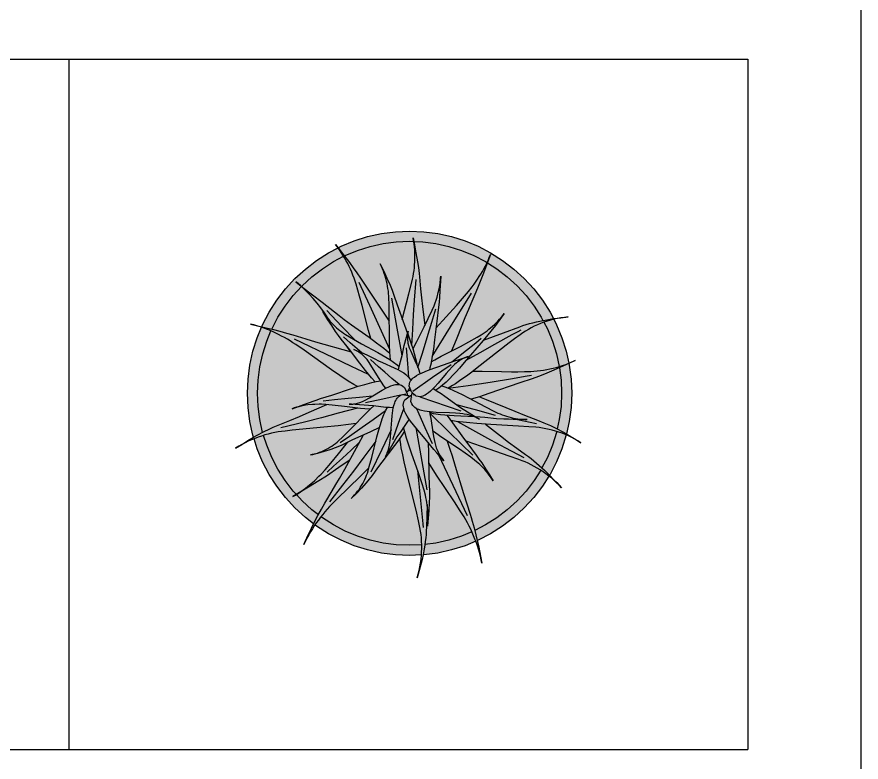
# Model space of a CAD drawing. Header units: millimetres. Extents: x 488786 to 747986, y 25193 to 95000.
# Drawn here: x 581671 to 585400, y 85896 to 89187 of the extents above; entities that cross this region are included whole.
import ezdxf

# ---------------------------------------------------------------- set-up
doc = ezdxf.new("R2010")
doc.units = ezdxf.units.MM
for name, color, linetype in [('10. ETC', 251, 'Continuous'), ('25. 255', 255, 'Continuous'), ('6. FUR1', 181, 'Continuous'), ('8. FUR-L', 74, 'Continuous')]:
    doc.layers.add(name, color=color, linetype=linetype)
doc.layers.add('7. FUR2', color=241, linetype='Continuous', lineweight=5)

# ---------------------------------------------------------------- blocks, each defined once
blk = doc.blocks.new('YUHIHA_Accessory_Plant_Radial_C_Plan')
at = {"layer": '25. 255'}
blk.add_hatch(color=256, dxfattribs=at).paths.add_polyline_path([(-431.1, -564.6), (-439.7, -577.7), (-439.7, -577.7), (-447.9, -591), (-447.9, -591.1), (-455.8, -604.6), (-455.9, -604.6), (-463.4, -618.5), (-463.4, -618.5), (-470.6, -632.5), (-470.6, -632.5), (-477.5, -646.8), (-477.5, -646.8), (-477.5, -646.8), (-470.8, -632.4), (-464.1, -618.1), (-457.4, -603.8), (-450.6, -589.6), (-443.7, -575.5), (-436.7, -561.4), (-434, -556), (-470.6, -527.9), (-516.7, -485.7), (-558.9, -439.6), (-596.9, -390.1), (-630.5, -337.4), (-659.4, -281.9), (-683.3, -224.2), (-697.2, -179.9), (-708.5, -184.6), (-708.5, -184.6), (-722.8, -191.1), (-722.8, -191.1), (-736.9, -198.1), (-737, -198.1), (-750.9, -205.5), (-751, -205.6), (-764.8, -213.5), (-764.8, -213.6), (-778.4, -222.1), (-778.4, -222.1), (-778.4, -222.1), (-764.9, -213.3), (-751.4, -204.8), (-751.4, -204.8), (-737.9, -196.4), (-737.9, -196.4), (-724.3, -188.2), (-724.3, -188.2), (-710.7, -180.2), (-710.7, -180.2), (-699.2, -173.7), (-702.1, -164.6), (-715.6, -103.6), (-723.8, -41.6), (-726.5, 20.8), (-723.8, 83.2), (-715.6, 145.2), (-702.1, 206.2), (-683.3, 265.8), (-664.1, 312), (-670.1, 314), (-670.1, 314.1), (-684.3, 318.5), (-684.3, 318.5), (-698.6, 322.5), (-698.6, 322.5), (-713.1, 326.1), (-713.1, 326.1), (-713.1, 326.1), (-698.6, 322.7), (-684.1, 319.4), (-669.6, 315.9), (-663.1, 314.4), (-659.4, 323.5), (-630.5, 378.9), (-596.9, 431.6), (-558.9, 481.2), (-516.7, 527.2), (-470.6, 569.5), (-421, 607.5), (-368.3, 641.1), (-326.2, 663), (-328.3, 665.9), (-328.3, 665.9), (-337.1, 677.4), (-337.1, 677.4), (-337.1, 677.4), (-328.1, 666.1), (-325.9, 663.2), (-312.9, 669.9), (-255.2, 693.8), (-195.6, 712.6), (-134.6, 726.1), (-72.6, 734.3), (-10.2, 737), (52.2, 734.3), (114.2, 726.1), (175.2, 712.6), (234.8, 693.8), (292.5, 669.9), (347.9, 641.1), (400.6, 607.5), (450.2, 569.5), (496.3, 527.2), (538.5, 481.2), (576.5, 431.6), (610.1, 378.9), (625, 350.3), (626.5, 350.5), (626.5, 350.5), (642.2, 352.6), (642.2, 352.6), (658.1, 354.5), (658.1, 354.5), (674.2, 356.2), (674.2, 356.2), (690.5, 357.7), (690.5, 357.7), (690.5, 357.7), (674.3, 355.9), (674.3, 355.9), (658.3, 353.6), (658.2, 353.6), (642.5, 350.8), (642.5, 350.8), (627, 347.4), (627, 347.4), (626.5, 347.3), (638.9, 323.5), (662.9, 265.8), (681.6, 206.2), (693.3, 153.5), (693.4, 153.5), (693.4, 153.5), (707.1, 159.3), (707.1, 159.3), (720.6, 165.5), (720.6, 165.5), (720.6, 165.5), (707.2, 159.1), (693.8, 152.7), (693.5, 152.6), (695.2, 145.2), (703.3, 83.2), (706, 20.8), (703.3, -41.6), (695.2, -103.6), (682.9, -158.8), (693.6, -164.8), (693.6, -164.8), (707, -172.7), (707, -172.7), (720.3, -180.8), (720.3, -180.8), (733.7, -189), (747, -197.4), (747, -197.4), (747, -197.4), (733.5, -189.2), (733.5, -189.2), (719.9, -181.6), (719.9, -181.6), (706, -174.4), (706, -174.4), (692, -167.8), (692, -167.8), (681.9, -163.4), (681.6, -164.6), (662.9, -224.2), (638.9, -281.9), (610.1, -337.4), (608, -340.6), (618.2, -351.1), (618.2, -351.1), (628.9, -362.3), (628.9, -362.3), (639.6, -373.8), (639.6, -373.8), (650.1, -385.4), (650.1, -385.4), (660.6, -397.2), (660.6, -397.2), (660.6, -397.2), (650, -385.6), (649.9, -385.5), (638.9, -374.4), (638.9, -374.4), (627.6, -363.7), (627.6, -363.6), (616, -353.4), (616, -353.4), (605.4, -344.7), (576.5, -390.1), (538.5, -439.6), (496.3, -485.7), (450.2, -527.9), (400.6, -566), (347.9, -599.5), (292.5, -628.4), (289.1, -629.8), (290.5, -635.8), (293.9, -651.3), (297.1, -667), (300.3, -682.6), (303.3, -698.4), (306.3, -714.2), (309.2, -730.1), (309.2, -730.1), (309.2, -730.1), (306.1, -714.2), (306.1, -714.2), (302.5, -698.6), (302.5, -698.5), (298.6, -683), (298.5, -683), (294.2, -667.7), (294.2, -667.7), (289.4, -652.5), (289.4, -652.5), (284.3, -637.6), (284.2, -637.6), (282.4, -632.6), (234.8, -652.3), (175.2, -671.1), (114.2, -684.6), (52.2, -692.8), (49.2, -692.9), (48.2, -697.7), (48.2, -697.7), (44.7, -713.6), (44.7, -713.6), (40.9, -729.5), (40.9, -729.5), (36.8, -745.4), (36.8, -745.4), (32.5, -761.4), (32.5, -761.4), (27.8, -777.5), (27.8, -777.5), (22.9, -793.6), (22.9, -793.6), (22.9, -793.6), (27.6, -777.5), (27.6, -777.4), (31.7, -761.2), (31.7, -761.2), (35.1, -745.1), (35.2, -745), (38, -728.9), (38, -728.9), (40.3, -712.8), (40.3, -712.8), (42, -696.8), (42, -696.8), (42.3, -693.2), (-10.2, -695.5), (-72.6, -692.8), (-134.6, -684.6), (-195.6, -671.1), (-255.2, -652.3), (-312.9, -628.4), (-368.3, -599.5), (-421, -566), (-428.3, -560.4), (-431.1, -564.6)])
at = {"layer": '6. FUR1'}
blk.add_lwpolyline([(-431.1, -564.6), (-439.7, -577.7), (-447.9, -591), (-455.9, -604.6), (-463.4, -618.5), (-470.6, -632.5), (-477.5, -646.8), (-457.4, -603.8), (-443.7, -575.5), (-434, -556), (-470.6, -527.9), (-516.7, -485.7), (-558.9, -439.6), (-596.9, -390.1), (-630.5, -337.4), (-659.4, -281.9), (-683.3, -224.2), (-697.2, -179.9), (-708.5, -184.6), (-722.8, -191.1), (-737, -198.1), (-751, -205.6), (-764.8, -213.5), (-778.4, -222.1), (-751.4, -204.8), (-737.9, -196.4), (-724.3, -188.2), (-699.2, -173.7), (-702.1, -164.6), (-715.6, -103.6), (-723.8, -41.6), (-726.5, 20.8), (-723.8, 83.2), (-715.6, 145.2), (-702.1, 206.2), (-683.3, 265.8), (-664.1, 312), (-684.3, 318.5), (-698.6, 322.5), (-713.1, 326.1), (-663.1, 314.4), (-659.4, 323.5), (-630.5, 378.9), (-596.9, 431.6), (-558.9, 481.2), (-516.7, 527.2), (-470.6, 569.5), (-421, 607.5), (-368.3, 641.1), (-326.2, 663), (-337.1, 677.4), (-325.9, 663.2), (-312.9, 669.9), (-255.2, 693.8), (-195.6, 712.6), (-134.6, 726.1), (-72.6, 734.3), (-10.2, 737), (52.2, 734.3), (114.2, 726.1), (175.2, 712.6), (234.8, 693.8), (292.5, 669.9), (347.9, 641.1), (400.6, 607.5), (450.2, 569.5), (496.3, 527.2), (538.5, 481.2), (576.5, 431.6), (610.1, 378.9), (625, 350.3), (658.1, 354.5), (690.5, 357.7), (674.3, 355.9), (658.2, 353.6), (642.5, 350.8), (626.5, 347.3), (638.9, 323.5), (662.9, 265.8), (681.6, 206.2), (693.3, 153.5), (707.1, 159.3), (720.6, 165.5), (693.5, 152.6), (695.2, 145.2), (703.3, 83.2), (706, 20.8), (703.3, -41.6), (695.2, -103.6), (682.9, -158.8), (707, -172.7), (720.3, -180.8), (747, -197.4), (733.5, -189.2), (719.9, -181.6), (706, -174.4), (692, -167.8), (681.9, -163.4), (662.9, -224.2), (638.9, -281.9), (610.1, -337.4), (608, -340.6), (628.9, -362.3), (639.6, -373.8), (660.6, -397.2), (650, -385.6), (638.9, -374.4), (627.6, -363.6), (616, -353.4), (605.4, -344.7), (576.5, -390.1), (538.5, -439.6), (496.3, -485.7), (450.2, -527.9), (400.6, -566), (347.9, -599.5), (292.5, -628.4), (289.1, -629.8), (293.9, -651.3), (300.3, -682.6), (309.2, -730.1), (306.1, -714.2), (302.5, -698.6), (298.5, -683), (294.2, -667.7), (289.4, -652.5), (282.4, -632.6), (234.8, -652.3), (175.2, -671.1), (114.2, -684.6), (52.2, -692.8), (49.2, -692.9), (44.7, -713.6), (36.8, -745.4), (32.5, -761.4), (22.9, -793.6), (27.6, -777.4), (31.7, -761.2), (35.2, -745), (38, -728.9), (40.3, -712.8), (42.3, -693.2), (-10.2, -695.5), (-72.6, -692.8), (-134.6, -684.6), (-195.6, -671.1), (-255.2, -652.3), (-312.9, -628.4), (-368.3, -599.5), (-421, -566), (-428.3, -560.4)], close=True, dxfattribs=at)
at = {"layer": '8. FUR-L'}
for points in [[(-297.9, 627.3), (-294, 629.4), (-239.9, 651.8), (-184, 669.4), (-126.8, 682.1), (-68.7, 689.7), (-10.2, 692.3), (7.8, 691.5)], [(-42.3, 347.2), (-12.9, 460), (-0.1, 511.5), (2.8, 524), (5.4, 536.7), (7.6, 549.4), (9.5, 562.2), (11, 575.1), (12.2, 588.1), (13, 601.1), (13.4, 614.2), (13.5, 627.3), (13.1, 640.4), (12.3, 653.6), (11.2, 666.8), (9.6, 680), (7.5, 693.2), (5.1, 706.4), (13.1, 667.1), (18.1, 641), (24.8, 601.7), (28.7, 575.4), (32.1, 548.9), (33.5, 535.6), (38.3, 482.4), (42.4, 442.9), (47, 403.4), (57.2, 320.3)], [(8.2, 691.5), (48.3, 689.7), (106.4, 682.1), (163.6, 669.4), (219.4, 651.8), (273.6, 629.4), (325.5, 602.3), (332, 598.2)], [(-181.3, 262.2), (-191.1, 298.1), (-219.9, 407.9), (-231, 448.9), (-238.7, 476.2), (-246.6, 503), (-250.9, 516.2), (-255.5, 529.3), (-260.5, 542.4), (-265.7, 555.3), (-271.3, 568.1), (-277.3, 580.9), (-283.5, 593.5), (-290.1, 605.9), (-297.1, 618.3), (-304.4, 630.4), (-312, 642.5), (-320, 654.3), (-326.2, 663)], [(-325.8, 663.1), (-301.7, 632.2), (-275.9, 598.2), (-259.1, 575.3), (-242.5, 552), (-226.4, 528.4), (-195.2, 480.6), (-171.6, 445.3), (-99.8, 339.8)], [(-487.3, 493.1), (-485, 495.6), (-441.8, 535.2), (-395.4, 570.8), (-346, 602.3), (-301.4, 625.5)], [(106.2, 307.9), (196.6, 408.6), (223.8, 439.4), (250.3, 470.4), (267, 491.4), (275.1, 502.2), (290.5, 524.4), (297.8, 535.8), (304.9, 547.3), (311.8, 559), (318.3, 570.9), (324.6, 583), (330.6, 595.2), (336.3, 607.6), (341.7, 620.2), (346.8, 633), (312.9, 543.4), (292.8, 492.4), (282.2, 467), (260.5, 416.4), (250, 391.2), (234.5, 353.2), (198.8, 264.1), (188.4, 238.8), (175.1, 207.6)], [(333.4, 597.3), (374.9, 570.8), (421.4, 535.2), (464.6, 495.6), (504.2, 452.4), (539.8, 405.9), (571.3, 356.5), (578.6, 342.4)], [(-94.6, 167), (-96.4, 187.7), (-97.2, 199), (-98.7, 233.2), (-99.5, 278.9), (-99.9, 370.6), (-100.5, 416.2), (-101.1, 438.7), (-101.8, 449.8), (-102.8, 460.9), (-104, 472.1), (-105.6, 483.1), (-107.5, 494.2), (-109.8, 505.2), (-112.3, 516.2), (-115.2, 527.2), (-118.5, 538.1), (-122, 549), (-126, 559.8), (-130.3, 570.5), (-134.9, 581.1), (-139.9, 591.6), (-124.6, 560.4), (-110, 529.1), (-96.4, 497.5), (-87.8, 476.2), (-79.8, 454.5), (-65, 411), (-53.8, 378.7), (-19.1, 284.2)], [(-0.5, 231.5), (3.5, 301.8), (7.7, 366.9), (12.1, 432), (18.8, 523.1)], [(4.9, 215.1), (21.2, 248.7), (53.8, 313.4), (72.2, 350.6), (89.8, 388.1), (97.8, 406.8), (101.5, 416.3), (108.3, 435.6), (111.4, 445.4), (116.8, 465.4), (119.1, 475.5), (122.9, 496), (124.5, 506.4), (126.7, 527.4), (127.3, 537.9), (124.1, 474.8), (121.8, 443.5), (120, 422.6), (117.7, 401.7), (109.9, 339.6), (100.3, 256.7), (94.9, 215.4), (90.3, 184.5), (84.6, 153.9), (80, 133.8), (77.5, 124.5)], [(-619.2, 303.7), (-591.7, 356.5), (-560.3, 405.9), (-524.6, 452.4), (-488.2, 492.1)], [(-360.8, 338), (-386.3, 375.6), (-402.1, 397.3), (-418.7, 418.4), (-435.9, 438.9), (-454, 458.7), (-472.9, 477.8), (-492.6, 496.1), (-502.7, 504.9), (-513.1, 513.4), (-481.4, 488.5), (-395.9, 422.4), (-342.3, 380.1), (-320.8, 363.5), (-299.1, 347.2), (-266.3, 323.1), (-189.2, 267.9), (-156.5, 244.1), (-124.5, 219.8), (-114, 211.5), (-97.1, 197.4)], [(-98, 214.4), (-186, 408), (-232.5, 509.7)], [(90.1, 183.4), (170.7, 313.4), (263.6, 462.3)], [(-42.8, 188.2), (-65, 308.1), (-88.5, 441.1)], [(-162.2, 71.1), (-178.9, 89.6), (-192.1, 105.2), (-205.1, 121.2), (-230.3, 153.7), (-280.1, 219.3), (-311.9, 259.9), (-324.6, 276.5), (-336.8, 293.5), (-354.2, 319.3), (-370.9, 345.7), (-392.7, 381.8), (-387.1, 372.7), (-381.2, 364), (-375.1, 355.5), (-368.6, 347.3), (-362, 339.4), (-355.1, 331.7), (-348, 324.3), (-340.7, 317.2), (-333.2, 310.4), (-325.5, 303.8), (-317.7, 297.5), (-309.7, 291.5), (-301.5, 285.8), (-293.2, 280.4), (-276, 270), (-258.3, 259.7), (-222.6, 239.6), (-150.7, 200.2), (-132.9, 190.2), (-115.3, 179.9), (-98.1, 169.3), (-81.3, 158.2), (-65, 146.4), (-56, 139.1)], [(-250.2, 255), (-310.6, 317.8), (-375, 386.3)], [(26.6, 134), (46.7, 198), (67.7, 266.6), (88.1, 335.3), (105.2, 394.3)], [(85.7, 159.8), (102, 169.1), (129.7, 184.1), (214.2, 227.7), (251.7, 247.6), (288.7, 268.3), (306.5, 279.1), (315.2, 284.8), (332.2, 297), (340.6, 303.5), (356.8, 317.1), (364.7, 324.4), (379.9, 339.4), (387.2, 347.4), (394.4, 355.6), (401.3, 363.9), (407.9, 372.6), (368.9, 320.5), (349.1, 295.1), (335.6, 278.3), (314.7, 253.5), (286.5, 221.3), (230.8, 156.2), (209.7, 132), (195.4, 116), (180.8, 100.3), (166, 85), (150.8, 70.2), (135, 56), (126.9, 49.2), (118.6, 42.7), (106.5, 34.1)], [(626.5, 347.3), (611.8, 343.6), (597, 339.2), (582.4, 334.3), (568.1, 328.9), (554.2, 323.1), (540.6, 316.8), (527.4, 310.1), (514.5, 302.9), (501.9, 295.3), (489.8, 287.3), (477.9, 278.9), (453.9, 261.2), (430, 243.2), (382.6, 206.6), (288.5, 132.7), (264.9, 114.6), (241, 96.8), (216.9, 79.5), (192.5, 62.9), (180.1, 54.9), (160.2, 43.1)], [(316.7, 255.9), (405.4, 288.2), (476.1, 314.5), (490.6, 319.5), (505.3, 324.2), (520, 328.5), (534.9, 332.5), (549.8, 336.2), (564.9, 339.6), (595.4, 345.6), (624.9, 350.3)], [(-240.7, 50.1), (-255.8, 59.1), (-280.8, 74.8), (-318, 99.5), (-354.7, 124.9), (-476.4, 210.8), (-513.1, 235.9), (-525.2, 244), (-537.5, 251.8), (-550, 259.4), (-562.6, 266.6), (-575.5, 273.6), (-588.5, 280.4), (-601.6, 286.8), (-615, 292.9), (-628.5, 298.7), (-642.2, 304.1), (-664.1, 312)], [(-663.1, 314.4), (-611.9, 301.9), (-583.2, 294.4), (-554.4, 286.6), (-525.7, 278.3), (-468.6, 260.7), (-425.9, 248.2), (-268.4, 204)], [(239.6, 166.3), (301, 201), (365.7, 237.1), (443.7, 279.9), (469.8, 294.1), (482.9, 300.9)], [(582.8, 334.4), (598.4, 304.6), (620.8, 250.4), (638.4, 194.6), (650.8, 138.6)], [(-659.1, -152), (-671.5, -95.8), (-679.1, -37.8), (-681.7, 20.8), (-679.1, 79.3), (-671.5, 137.4), (-658.8, 194.6), (-641.2, 250.4), (-622.3, 296)], [(-221.8, 199.8), (-272.4, 243.6), (-302.6, 270.1)], [(-59.8, 124.4), (-55.9, 139.3), (-45.7, 176.7), (-41.6, 192.8), (-38, 208.9), (-33.4, 231.2), (-30.8, 242.1), (-26.6, 258.1), (-16.1, 294.8), (-17.4, 289.4), (-19.1, 278.7), (-19.6, 273.3), (-19.9, 262.7), (-19.6, 257.3), (-18.4, 246.9), (-17.4, 241.7), (-14.9, 231.6), (-11.5, 221.7), (-5.3, 206.7), (17.5, 155.4), (24.2, 139.9), (30.3, 124.3), (33.9, 113.8), (35.9, 107.3)], [(-18.6, 282.8), (-3.2, 239.5), (4, 218), (10.6, 196.4), (16.6, 174.7), (19.2, 163.8), (21.6, 152.8), (23.8, 140.8)], [(176.6, 159.8), (241.2, 210.7), (281.9, 243.6), (306.2, 263.6)], [(-191.1, 104), (-266.8, 139.3), (-346.4, 176.8), (-518.2, 259)], [(-271.6, 204.9), (-290.9, 233.4)], [(-114.7, 42.8), (-123.3, 54.2), (-134.1, 69.7), (-147.7, 91.1), (-180.9, 145), (-191, 160.5), (-198.1, 170), (-206, 179), (-210.2, 183.3), (-219.2, 191.3), (-224, 195.1), (-234.1, 202.1), (-239.4, 205.2), (-250.6, 210.9), (-256.4, 213.3), (-215.7, 197.3), (-192.6, 187.2), (-181.1, 181.7), (-164, 172.9), (-147.2, 164.6), (-130.1, 156.7), (-78.7, 133.7), (-62, 125.6), (-51.2, 119.9), (-40.8, 113.7), (-35.8, 110.5), (-26.2, 103.4), (-21.7, 99.5), (-17.4, 95.3), (-13.4, 90.8), (-9.9, 85.8), (-6.8, 80.2), (-5.2, 75.9)], [(-13.6, 90.9), (-17.8, 152.7), (-23.7, 220.8)], [(-56.8, 59.4), (-88.1, 86), (-120, 113.5), (-147.2, 137.4), (-183.2, 169.6)], [(693.5, 152.6), (653.6, 134.2), (626.8, 122.4), (586.4, 105.6), (559.1, 95.1), (531.5, 85.2), (476.7, 66.7), (340, 19.1), (298.8, 5.4), (262.6, -5.7)], [(269.7, 118.3), (310.3, 117.8), (396.4, 116.3), (439.5, 115.9), (468.2, 116), (496.9, 116.3), (525.3, 117.2), (539.4, 118), (553.5, 119.3), (567.5, 120.9), (581.6, 122.9), (595.7, 125.3), (609.8, 128.1), (623.9, 131.3), (637.9, 134.9), (651.8, 138.9), (665.8, 143.3), (679.6, 148.2), (693.3, 153.5)], [(3.8, 30.6), (90.9, 91.2), (173.8, 147.8)], [(651.6, 133.3), (658.7, 79.3), (661.3, 20.8)], [(-184.6, -50.1), (-207.2, -48), (-227.4, -45.8), (-298.3, -37.2), (-338.9, -32.6), (-379.5, -29), (-399.4, -27.9), (-409.4, -27.8), (-429.4, -28.2), (-439.5, -28.8), (-459.6, -30.9), (-469.7, -32.4), (-489.7, -36.1), (-499.7, -38.5), (-509.7, -41.2), (-519.5, -44.1), (-529.4, -47.5), (-461.6, -22.8), (-422.7, -9.2), (-403.1, -2.7), (-353.9, 12.8), (-266, 41.9), (-236.6, 51.4), (-207.1, 60.1), (-187.3, 65.4), (-177.4, 67.8), (-157.5, 72.1), (-137.7, 75.3)], [(160.5, 43), (248.1, 55.5), (346.3, 70.5), (444.4, 86.5), (500.4, 96.2), (528.4, 101.2)], [(-81.9, -43.3), (-98.5, -42.7), (-114.8, -41.4), (-169.4, -35), (-191.1, -32.9), (-250.7, -28.7), (-266.6, -27.9), (-277.3, -27.8), (-271.9, -27.6), (-261.4, -26.8), (-256.1, -26), (-245.8, -24), (-240.7, -22.8), (-230.6, -19.8), (-225.6, -18), (-215.9, -14.1), (-206.4, -9.6), (-187.5, 0.6), (-173.2, 8.7), (-130.8, 33.9), (-111.8, 44.3), (-102.2, 48.9), (-92.5, 53), (-82.6, 56.4), (-77.6, 57.8), (-72.6, 58.8), (-67.4, 59.5), (-62.2, 59.7), (-56.8, 59.4), (-51.2, 58.4), (-45.5, 56.3), (-39.4, 52.6), (-32.6, 46), (-21.1, 18.4)], [(-9, 46), (-18.9, 27.9)], [(-10.9, 37.2), (-11.1, 42.2)], [(93.9, 41.3), (101.2, 37.2), (112.3, 30.5), (128.7, 19.7), (144.9, 8.3), (188, -22.8), (215.2, -41.4), (264.8, -73.6), (281.3, -83.7), (298, -93.3), (286.5, -87.6), (280.6, -85.1), (268.6, -80.5), (262.5, -78.5), (250.2, -75.1), (244, -73.6), (231.4, -71.2), (225.1, -70.2), (212.4, -68.7), (192.9, -67.2), (166.5, -65.9), (106.9, -63.7), (93.7, -62.9), (80.7, -61.9), (67.8, -60.4), (55.1, -58.3), (42.6, -55.5), (36.5, -53.7), (30.6, -51.6), (24.7, -49), (19, -46.1), (13.5, -42.5), (8.3, -38.2), (3.5, -32.8), (-0.8, -25.7), (-4, -15.4), (0.4, 17.2)], [(131.7, 53.2), (145.8, 48.5), (165.2, 41.1), (184.4, 32.9), (203.5, 24.1), (222.4, 14.9), (250.5, 0.6), (324.9, -38.7), (362.1, -58), (380.3, -66.7), (389.6, -70.7), (398.9, -74.4), (408.5, -77.8), (418.2, -80.9), (427.9, -83.8), (437.9, -86.3), (447.8, -88.5), (457.9, -90.3), (468.1, -91.9), (478.4, -93.1), (488.7, -93.9), (499.1, -94.4), (509.6, -94.4), (478.3, -94.8), (447.2, -94.7), (426.4, -94.3), (405.5, -93.5), (374, -91.5), (321.8, -86.6), (281.4, -83.8)], [(-174.5, 8), (-232, 2.8), (-281.8, -2.1), (-341.6, -8.3), (-391.3, -14)], [(-50.4, 11.9), (-127.9, -4.8), (-204.2, -20.9)], [(-12.1, -93.2), (-22.5, -108.7), (-49.5, -147.6), (-65.8, -172.3), (-72, -182.3), (-96.3, -223), (-107.7, -243.2), (-115.8, -258.5), (-111, -248), (-108.8, -242.7), (-105, -231.8), (-100.3, -215.2), (-96.9, -198.2), (-95.3, -186.7), (-94.1, -175.2), (-92.3, -151.4), (-88.8, -97.4), (-87.2, -79.4), (-85.9, -67.5), (-84.2, -55.7), (-82.1, -44.1), (-79.4, -32.6), (-75.8, -21.5), (-73.7, -16.1), (-71.2, -10.8), (-68.4, -5.6), (-65, -0.7), (-61, 4), (-56.2, 8.4), (-50, 12.2), (-41.2, 14.9), (-14.4, 10.4)], [(-26.2, 17.2), (-38.7, 14.5)], [(77.7, -61.6), (80.9, -77.8), (83.2, -90.9), (92.5, -150.4), (95.8, -170.2), (100.8, -196.1), (104, -208.5), (108, -220.7), (110.3, -226.8), (115.6, -238.7), (118.6, -244.6), (125.2, -256), (128.8, -261.6), (136.8, -272.3), (141.1, -277.5), (110, -242.5), (96.8, -227.3), (83.8, -211.7), (58.6, -180.2), (19.6, -134), (6.9, -118.4), (-5.4, -102.7), (-13.1, -91.9), (-20.2, -80.9), (-26.7, -69.6), (-29.6, -63.8), (-32.1, -57.9), (-34.4, -51.8), (-36.2, -45.5), (-37.4, -39), (-38, -32.1), (-37.6, -24.9), (-35.6, -16.9), (-30.8, -7.7), (-5.7, 10.5)], [(-23.5, 31.7), (-28.3, 35.6)], [(-18.9, 27.9), (-23.5, 24.1)], [(-21.1, 18.4), (-20.9, 11.5)], [(-16.5, 5), (-17.9, 1.7)], [(-10.7, 32), (-16.3, 32.7)], [(-14.4, 10.4), (-10, 7.4)], [(-3.7, 33.4), (-10.7, 32)], [(-5.7, 10.5), (-0.4, 11.7)], [(-3.1, 4.6), (-1.7, 1.6)], [(0.4, 17.2), (3.7, 22.9)], [(6.4, 15.1), (15.4, 12)], [(34.5, 5.5), (216.6, -56.9)], [(298.1, 5.2), (327.7, -6.8), (454.6, -59), (497.1, -75.8), (554.6, -97.4), (583.4, -109.1), (611.6, -121.8), (639.3, -135.3), (666.6, -149.7), (682.9, -158.7)], [(661.3, 20.8), (658.7, -37.8), (651.1, -95.8), (642, -136.7)], [(-699.2, -173.6), (-683.2, -164.7), (-655.4, -150.1), (-627.1, -136.2), (-612.7, -129.6), (-583.5, -117.1), (-539.8, -99.7), (-496.6, -81.8), (-453.6, -63.4), (-375.5, -29.3)], [(-142.9, -129.8), (-182.6, -148.9), (-264.6, -186.7), (-310, -208.2), (-319.3, -212.4), (-338.3, -220.2), (-357.5, -227.3), (-367.2, -230.5), (-386.9, -236.5), (-417.1, -244.6), (-448.3, -251.6), (-437.8, -249.2), (-427.5, -246.4), (-417.5, -243.2), (-407.6, -239.7), (-398, -235.9), (-388.7, -231.8), (-379.5, -227.3), (-370.7, -222.6), (-362, -217.6), (-353.6, -212.2), (-345.6, -206.7), (-337.7, -200.8), (-330.1, -194.8), (-322.8, -188.5), (-308.6, -175.1), (-294.3, -161.2), (-266.1, -132.9), (-203.4, -68.7), (-182.2, -47.9), (-168.7, -35.1)], [(196.7, -28.9), (239.5, -40.3), (278.9, -51.1), (367.3, -76.5)], [(-239.7, -44.3), (-325, -67.3), (-399.7, -87), (-474.5, -106.2), (-579.4, -132.4)], [(-116.1, -56.8), (-171.4, -96.7), (-219.5, -130.8), (-275.9, -170.4), (-316.4, -198.3)], [(-31.9, -146.9), (-46.1, -167.8), (-58.1, -184.4), (-76.7, -209.2), (-133, -283.4), (-151.3, -308.4), (-175.7, -342.5), (-188.7, -359.1), (-202.1, -375.3), (-223.1, -398.6), (-245.1, -421.2), (-268, -443.5), (-260.4, -435.9), (-253.2, -428.2), (-246.2, -420.2), (-239.7, -411.9), (-233.5, -403.6), (-227.7, -395), (-222.2, -386.3), (-217, -377.4), (-212.2, -368.4), (-207.8, -359.3), (-203.7, -350.1), (-200, -340.8), (-196.6, -331.4), (-193.5, -321.9), (-188, -302.3), (-177.5, -262.2), (-154.5, -171.4), (-146.2, -141.3), (-140.3, -121.5), (-134, -101.8), (-130.6, -92.1), (-123.2, -72.9), (-119.2, -63.5), (-114.9, -54.2), (-108.4, -42)], [(-36.2, -45.5), (-49.3, -80.8), (-61, -113.3), (-72.2, -146), (-84.9, -184.2)], [(19.7, -46.5), (57.8, -130.8), (90.2, -201.2)], [(276.8, -83.6), (187.1, -79.1), (166.5, -77.8), (146.1, -76.2), (125.8, -74.1), (105.8, -71.2), (95.8, -69.5), (86, -67.4), (78.5, -65.5)], [(79, -67.8), (166.2, -153.2), (269.4, -253)], [(155.5, -77), (179.9, -109.9), (228.3, -177.5), (246.6, -202.8), (284.2, -252.8), (296.4, -269.9), (308.4, -287.1), (325.6, -313.1), (342.4, -339.5), (359, -366.2), (353.3, -357.4), (347.4, -348.7), (341.3, -340.3), (334.9, -332.1), (321.5, -316.3), (314.5, -308.7), (300, -294.2), (292.4, -287.2), (276.9, -274), (260.8, -261.5), (235.6, -243.8), (209.7, -226.2), (131.8, -173.9), (106.1, -156.1), (91.7, -145.8)], [(681.9, -163.4), (663.7, -156.1), (649.3, -151.1), (634.9, -146.5), (620.3, -142.4), (605.7, -138.8), (591.1, -135.8), (576.4, -133.2), (561.6, -131), (546.9, -129.4), (516.9, -127.1), (471.1, -124.3), (348.4, -117.4), (287.2, -113.2), (256.6, -110.5), (226.2, -107.2), (195.9, -103.2), (172.2, -99.4)], [(200.9, -103.9), (267.1, -141.2), (346.8, -185), (413.6, -220.7), (494.3, -262.9)], [(465.9, -94.8), (550.7, -113.4)], [(-246.1, -112.4), (-279.6, -117.2), (-326.3, -122.8), (-388.7, -129.3), (-529.1, -142.7), (-560.2, -145.9), (-575.3, -147.7), (-590.3, -149.9), (-605.4, -152.6), (-620.3, -155.8), (-635.2, -159.4), (-650, -163.5), (-664.8, -168), (-679.5, -173.1), (-697.2, -179.9)], [(-91.7, -141.4), (-133.3, -226.9), (-181.4, -327.9)], [(72.5, -197.2), (73.6, -241.7), (75.4, -345.6), (77.5, -415.1), (77.6, -438.4), (77, -461.7), (75.3, -496.5), (72.6, -531.5), (69, -566.7), (70.1, -554.9), (70.8, -543.1), (71.2, -531.4), (71.2, -519.7), (70.8, -508.1), (70.2, -496.6), (69.2, -485.1), (67.9, -473.7), (66.3, -462.3), (64.3, -451.1), (62.1, -439.9), (59.6, -428.9), (53.8, -407), (43.3, -374.4), (28.6, -330.7), (-1.8, -243.6), (-16.4, -199.8), (-23.2, -177.9), (-29.5, -155.9), (-32.4, -144.8), (-36.3, -128.6)], [(16.9, -130.6), (65.5, -405.2)], [(324.6, -115.9), (390.7, -167.2), (427.3, -194.9), (464.2, -222.1), (501.9, -248.9), (514.5, -258.2), (526.8, -267.8), (538.9, -277.5), (562.5, -297.6), (585.2, -318.4), (608, -340.6)], [(639.5, -148), (638.4, -153), (620.8, -208.9), (598.4, -263), (574.6, -308.6)], [(-510.3, -426.4), (-524.6, -410.9), (-560.3, -364.4), (-591.7, -315), (-618.8, -263), (-641.2, -208.9), (-655, -165)], [(-434, -556), (-415, -519.3), (-399.9, -491.5), (-384.1, -463.9), (-351.5, -409.4), (-335.6, -382.3), (-319.9, -354.9), (-296.8, -313.7), (-236.1, -203.6), (-213, -163)], [(42.3, -693.1), (43.1, -680.8), (43.7, -665), (43.7, -649.2), (43.2, -633.6), (42.1, -618.1), (40.5, -602.7), (38.3, -587.5), (35.7, -572.4), (29.1, -542.1), (18.3, -496.1), (-19.6, -343.2), (-34, -282), (-40.6, -251.3), (-46.7, -220.6), (-49.4, -205.2), (-53.6, -178.1)], [(-276.4, -276.6), (-322.2, -307.3), (-377.2, -344.6), (-410.8, -366.4), (-456.1, -394.5), (-525.2, -435.6), (-513.7, -428.6), (-502.4, -421.3), (-491.4, -413.8), (-480.5, -406), (-469.8, -398), (-459.4, -389.8), (-439.2, -372.7), (-429.4, -363.9), (-410.4, -345.8), (-401.2, -336.4), (-383.5, -317.3), (-357.9, -287.4), (-324.4, -246.6), (-284.4, -196)], [(-232.3, -196.8), (-268.3, -230.4), (-306.8, -265.9), (-345.5, -301), (-374.8, -327.2)], [(-159.4, -190.4), (-211.5, -260.8), (-258.6, -323.2), (-306.3, -385.2), (-364.3, -459.1)], [(156, -190.2), (168.2, -226.1), (177.9, -256.1), (191.9, -301.3), (228.7, -422.3), (242.9, -467.4), (257.6, -512.7), (262.4, -528), (266.9, -543.3), (275.4, -574), (283.2, -604.8), (289.1, -629.7)], [(605.4, -344.7), (591.9, -334.4), (579.5, -325.5), (566.8, -317.2), (553.9, -309.3), (540.8, -301.9), (527.5, -294.9), (514.1, -288.5), (500.4, -282.4), (486.6, -276.9), (472.6, -271.7), (429.1, -256.5), (312.5, -216.3), (268.9, -200.8), (236.3, -188.7)], [(117.9, -251.4), (244, -518.8)], [(282.4, -632.5), (278.7, -622.8), (272.9, -608.2), (266.6, -593.8), (260, -579.6), (253.1, -565.6), (245.9, -551.9), (238.3, -538.3), (230.4, -525), (213.8, -498.5), (188.1, -458.8), (109.3, -340.3), (74.3, -286.7)], [(74.4, -286.8), (74.3, -288.2)], [(-189.8, -308.9), (-228, -346.6), (-330.3, -446.1), (-352.6, -468.1), (-363.3, -479.4), (-373.8, -490.8), (-384, -502.5), (-394, -514.5), (-403.7, -526.6), (-413.1, -539), (-422.3, -551.7), (-428.2, -560.4)], [(24.8, -319.9), (48.8, -555.8), (50.1, -571.3)], [(569, -318.6), (539.8, -364.4), (504.2, -410.9), (464.6, -454.1), (421.4, -493.6), (374.9, -529.3), (325.5, -560.8), (278.4, -585.3)], [(-413.1, -515.7), (-441.8, -493.6), (-485, -454.1), (-510.1, -426.7)], [(67.4, -470.5), (65.7, -522.7), (64.5, -570.2), (63.7, -586.3), (62.5, -602.3), (61, -618.3), (59.1, -634.2), (56.9, -650.1), (54.3, -666), (49.2, -692.8)], [(43.7, -648.4), (-10.2, -650.7), (-68.7, -648.2), (-126.8, -640.5), (-184, -627.8), (-239.9, -610.2), (-294, -587.8), (-346, -560.8), (-395.4, -529.3), (-401.9, -524.3)], [(265.4, -591.2), (219.4, -610.2), (163.6, -627.8), (106.4, -640.5), (57.3, -647)]]:
    blk.add_lwpolyline(points, dxfattribs=at)
blk.add_lwpolyline([(-1.1, 27.2), (-11.8, 52.8), (-11.2, 62.2), (-8.9, 69.3), (-5.8, 75.1), (-2.1, 80.2), (1.9, 84.7), (6.3, 88.8), (11, 92.5), (20.8, 99.1), (31.1, 105), (41.9, 110.2), (58.6, 117.3), (75.7, 123.8), (139.3, 145.9), (185.6, 163), (208.9, 170.6), (249.9, 183), (244.1, 181.1), (232.7, 176.6), (227.2, 174), (216.6, 168.2), (211.4, 165.1), (201.6, 158.4), (196.9, 154.8), (187.9, 147.1), (179.5, 139), (163.3, 121.2), (151.4, 107.4), (115.9, 65.4), (99.8, 47.4), (91.4, 38.8), (82.8, 30.6), (73.8, 22.9), (64.2, 16.1), (59.2, 13), (53.9, 10.3), (48.3, 8.1), (42.3, 6.4), (35.8, 5.5), (28.4, 5.8), (19.4, 8.4)], close=True, dxfattribs=at)

msp = doc.modelspace()

# ---------------------------------------------------------------- linework, layer by layer
at = {"layer": '10. ETC'}
for p, q in [((585400, 70628.1), (585400, 95000)), ((575900, 89000), (584900, 89000)), ((581900, 89000), (581900, 85951.9)), ((584900, 89000), (584900, 85951.9)), ((575900, 85951.9), (584900, 85951.9))]:
    msp.add_line(p, q, dxfattribs=at)

# ---------------------------------------------------------------- block references
at = {"layer": '7. FUR2'}
msp.add_blockref('YUHIHA_Accessory_Plant_Radial_C_Plan', (583415.7, 87504.3), dxfattribs=at)

doc.saveas('drawing.dxf')
